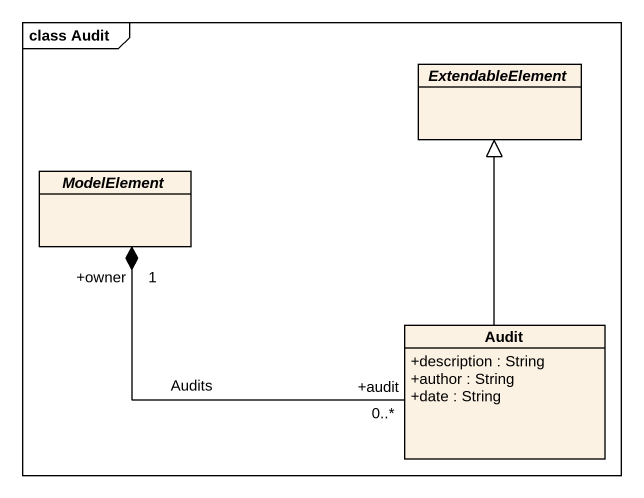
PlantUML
@startuml
mainframe class Audit
hide circle
hide empty members
skinparam classAttributeIconSize 0
abstract class ExtendableElement
abstract class ModelElement
class Audit {
  +description : String
  +author : String
  +date : String
}
ModelElement "1\n+owner" *-right- "+audit\n0..*" Audit : Audits
Audit -up-|> ExtendableElement
@enduml
